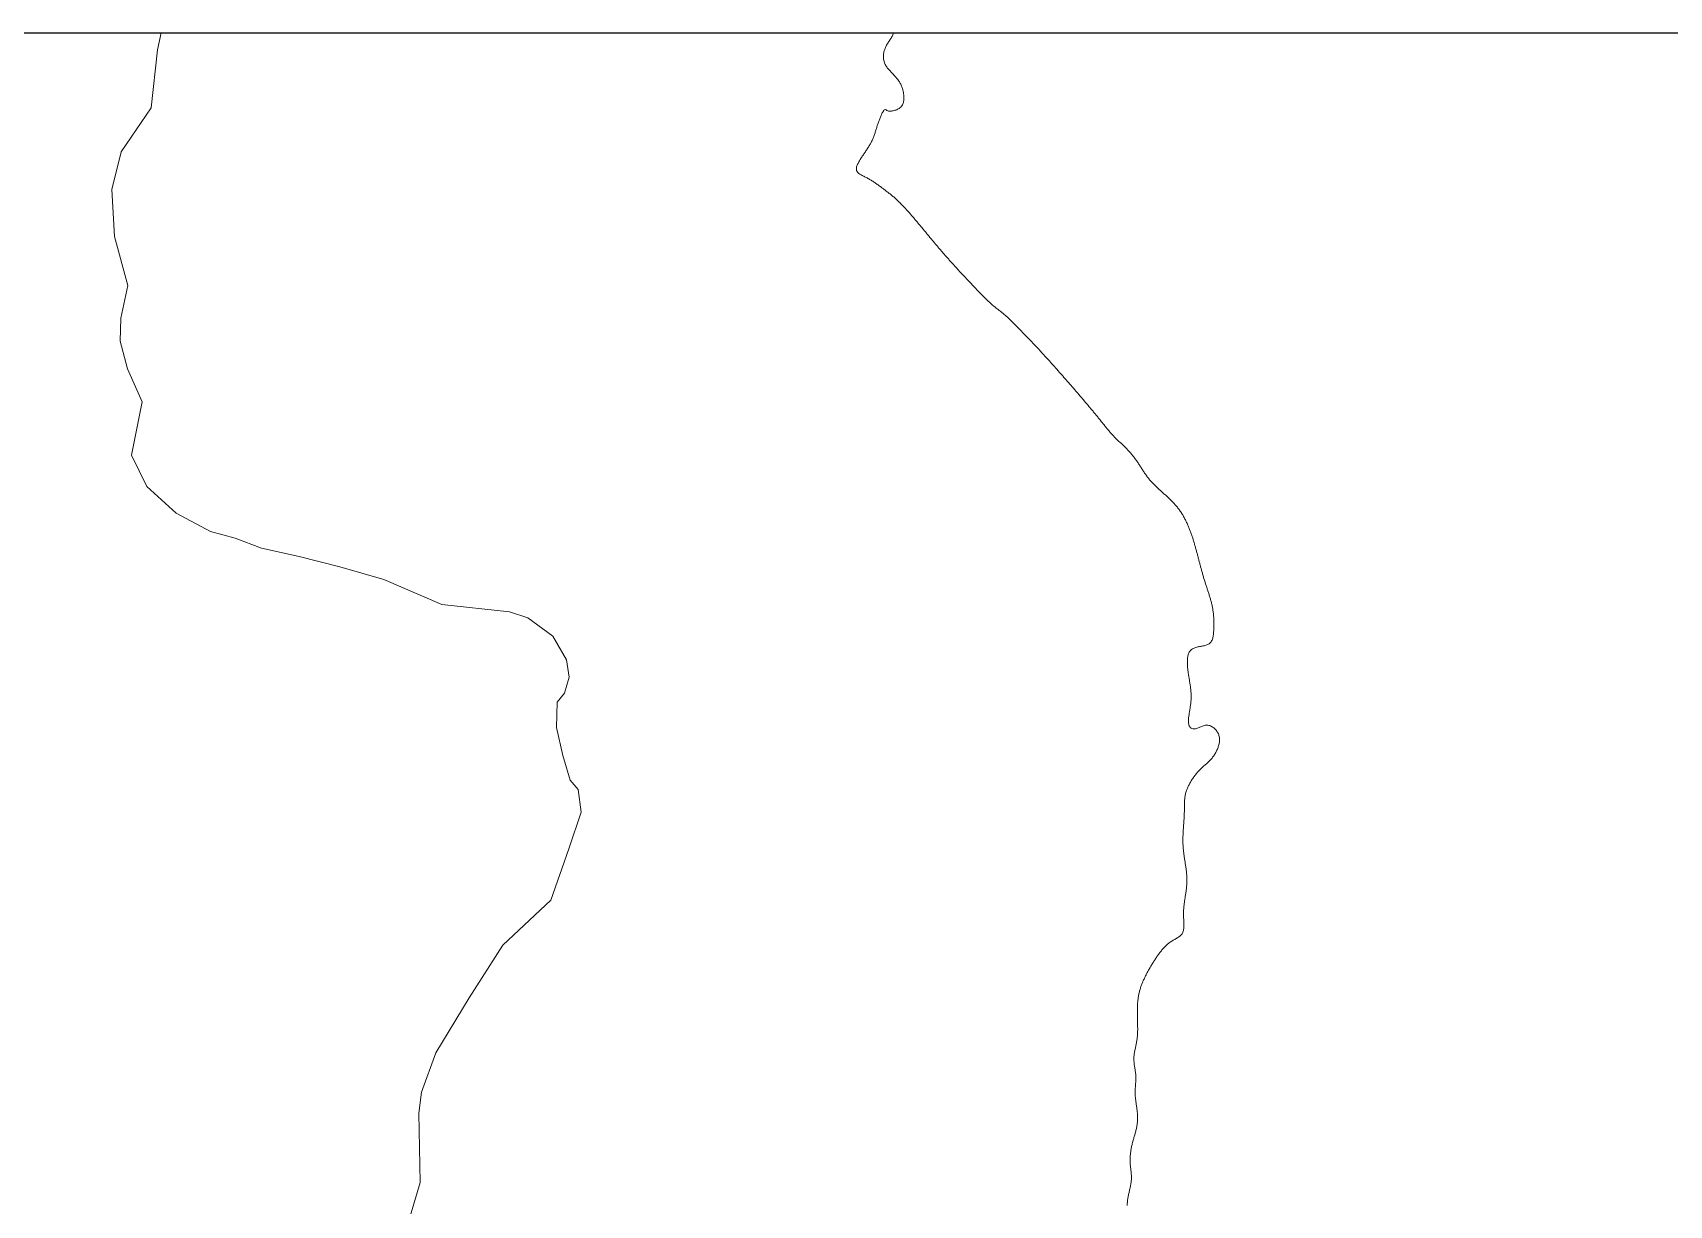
# Model space of a CAD drawing. Header units: kilometres. Extents: x 1172066 to 1174183, y 1051619 to 1053209.
# Drawn here: x 1172672.1 to 1172847.1, y 1053083.7 to 1053209 of the extents above; entities that cross this region are included whole.
import ezdxf

# ---------------------------------------------------------------- set-up
doc = ezdxf.new("R2010")
doc.units = ezdxf.units.KM
doc.header["$MEASUREMENT"] = 0
doc.layers.add('borde', color=1, linetype='Continuous')
doc.layers.add('terreno', color=7, linetype='Continuous')

msp = doc.modelspace()

# ---------------------------------------------------------------- linework, layer by layer
at = {"layer": 'borde', "elevation": -10}
msp.add_lwpolyline([(1172065.59276, 1053209.01436), (1174180.61696, 1053209.01436), (1174180.61696, 1051620.96949), (1172065.59276, 1051620.96949)], close=True, dxfattribs=at)
at = {"layer": 'terreno', "lineweight": 0, "ltscale": 2090}
for points, elevation in [([(1172711.35072, 1053078.64765), (1172713.55273, 1053086.08416), (1172713.39673, 1053093.49191), (1172713.67895, 1053095.75427), (1172715.23155, 1053099.95481), (1172718.779, 1053105.83862), (1172722.40827, 1053111.47697), (1172727.53978, 1053116.29421), (1172729.45514, 1053121.77911), (1172730.76453, 1053125.70209), (1172730.4505, 1053128.11362), (1172729.60484, 1053129.11026), (1172728.8087, 1053131.75441), (1172728.12048, 1053134.74075), (1172728.20859, 1053137.44916), (1172729.00322, 1053138.4029), (1172729.47336, 1053140.10536), (1172729.18709, 1053141.95698), (1172727.75442, 1053144.49367), (1172725.0587, 1053146.45472), (1172723.1088, 1053147.11647), (1172715.86926, 1053147.88863), (1172709.68274, 1053150.57646), (1172704.94749, 1053151.93308), (1172700.61372, 1053153.01256), (1172696.57881, 1053153.90793), (1172693.78005, 1053154.96818), (1172691.14842, 1053155.67836), (1172687.47418, 1053157.65846), (1172684.32674, 1053160.51521), (1172682.69447, 1053163.86019), (1172683.17381, 1053166.34807), (1172683.82519, 1053169.54646), (1172682.26378, 1053173.10195), (1172681.48632, 1053176.02903), (1172681.53497, 1053178.51373), (1172682.31058, 1053181.99155), (1172680.86152, 1053187.23216), (1172680.59812, 1053192.27676), (1172681.58028, 1053196.28289), (1172684.80326, 1053201.00647), (1172685.47008, 1053207.20162), (1172685.85551, 1053209.01647)], 20), ([(1172789.14977, 1053083.63856), (1172789.1517, 1053083.73926), (1172789.15613, 1053083.83721), (1172789.163, 1053083.93687), (1172789.17203, 1053084.03625), (1172789.18322, 1053084.13685), (1172789.19585, 1053084.23454), (1172789.21061, 1053084.33553), (1172789.2267, 1053084.43528), (1172789.24346, 1053084.53133), (1172789.26153, 1053084.6285), (1172789.2806, 1053084.72557), (1172789.30013, 1053084.82095), (1172789.32029, 1053084.91605), (1172789.34132, 1053085.01272), (1172789.3629, 1053085.10998), (1172789.38434, 1053085.20551), (1172789.40588, 1053085.30106), (1172789.4279, 1053085.39912), (1172789.44946, 1053085.49623), (1172789.4704, 1053085.59263), (1172789.4908, 1053085.68948), (1172789.5107, 1053085.78838), (1172789.52911, 1053085.88574), (1172789.54625, 1053085.98419), (1172789.56167, 1053086.08356), (1172789.5749, 1053086.18384), (1172789.58533, 1053086.28181), (1172789.5934, 1053086.38202), (1172789.59884, 1053086.48287), (1172789.60169, 1053086.58424), (1172789.60196, 1053086.68492), (1172789.59974, 1053086.78676), (1172789.59527, 1053086.88693), (1172789.58878, 1053086.9864), (1172789.58047, 1053087.08618), (1172789.57056, 1053087.18646), (1172789.55969, 1053087.28444), (1172789.54778, 1053087.38421), (1172789.53519, 1053087.48545), (1172789.52268, 1053087.58537), (1172789.51048, 1053087.68529), (1172789.4989, 1053087.78571), (1172789.48856, 1053087.88426), (1172789.47949, 1053087.98358), (1172789.47194, 1053088.08414), (1172789.46639, 1053088.18205), (1172789.46259, 1053088.27886), (1172789.46036, 1053088.37929), (1172789.45984, 1053088.48023), (1172789.46089, 1053088.57838), (1172789.46347, 1053088.67689), (1172789.46751, 1053088.77495), (1172789.47307, 1053088.87487), (1172789.48009, 1053088.97465), (1172789.48836, 1053089.0725), (1172789.49779, 1053089.16858), (1172789.50863, 1053089.26586), (1172789.52128, 1053089.36703), (1172789.53488, 1053089.46524), (1172789.54999, 1053089.56483), (1172789.56582, 1053089.66084), (1172789.58349, 1053089.76019), (1172789.60212, 1053089.85781), (1172789.62169, 1053089.95391), (1172789.64275, 1053090.0512), (1172789.66461, 1053090.14657), (1172789.68803, 1053090.2433), (1172789.71216, 1053090.33809), (1172789.73717, 1053090.43208), (1172789.76347, 1053090.52754), (1172789.79051, 1053090.62304), (1172789.81781, 1053090.71757), (1172789.84555, 1053090.81231), (1172789.87299, 1053090.90535), (1172789.90064, 1053090.99897), (1172789.92873, 1053091.09448), (1172789.95635, 1053091.18931), (1172789.98392, 1053091.2855), (1172790.00975, 1053091.37754), (1172790.03611, 1053091.47406), (1172790.06071, 1053091.56722), (1172790.0849, 1053091.66251), (1172790.10726, 1053091.75485), (1172790.13002, 1053091.85416), (1172790.15114, 1053091.95268), (1172790.17028, 1053092.0491), (1172790.18761, 1053092.14428), (1172790.20392, 1053092.24377), (1172790.21774, 1053092.33916), (1172790.23022, 1053092.43898), (1172790.24041, 1053092.53692), (1172790.24845, 1053092.63496), (1172790.2542, 1053092.73107), (1172790.25783, 1053092.82996), (1172790.2593, 1053092.92978), (1172790.25876, 1053093.02892), (1172790.2564, 1053093.12696), (1172790.25239, 1053093.22498), (1172790.2467, 1053093.32605), (1172790.23984, 1053093.42347), (1172790.23149, 1053093.52409), (1172790.22209, 1053093.62356), (1172790.21207, 1053093.71951), (1172790.20078, 1053093.81916), (1172790.18855, 1053093.92033), (1172790.17591, 1053094.01941), (1172790.16284, 1053094.11769), (1172790.14922, 1053094.21709), (1172790.13565, 1053094.31412), (1172790.12138, 1053094.41475), (1172790.10738, 1053094.51323), (1172790.09373, 1053094.60986), (1172790.08018, 1053094.7072), (1172790.06657, 1053094.8077), (1172790.05376, 1053094.90593), (1172790.04149, 1053095.00549), (1172790.03, 1053095.10604), (1172790.01973, 1053095.20533), (1172790.01095, 1053095.30267), (1172790.00348, 1053095.40315), (1172789.99793, 1053095.5034), (1172789.99442, 1053095.6029), (1172789.99282, 1053095.70267), (1172789.9931, 1053095.80337), (1172789.9952, 1053095.90508), (1172789.99892, 1053096.00519), (1172790.00403, 1053096.10394), (1172790.0104, 1053096.2029), (1172790.01762, 1053096.29951), (1172790.02582, 1053096.39867), (1172790.03454, 1053096.49804), (1172790.04354, 1053096.59813), (1172790.05206, 1053096.6946), (1172790.06058, 1053096.79665), (1172790.06799, 1053096.89616), (1172790.07414, 1053096.99546), (1172790.07876, 1053097.09658), (1172790.0813, 1053097.19403), (1172790.08159, 1053097.2942), (1172790.07933, 1053097.39255), (1172790.07435, 1053097.49043), (1172790.06668, 1053097.58863), (1172790.05651, 1053097.68908), (1172790.04457, 1053097.78818), (1172790.03108, 1053097.88748), (1172790.01658, 1053097.98587), (1172790.0009, 1053098.08641), (1172789.98492, 1053098.18568), (1172789.9691, 1053098.28273), (1172789.95297, 1053098.38239), (1172789.93769, 1053098.47911), (1172789.92264, 1053098.57867), (1172789.90845, 1053098.67893), (1172789.89562, 1053098.77815), (1172789.88452, 1053098.87528), (1172789.87474, 1053098.97631), (1172789.86721, 1053099.07502), (1172789.86194, 1053099.17341), (1172789.85914, 1053099.27299), (1172789.85917, 1053099.37315), (1172789.86223, 1053099.4716), (1172789.86857, 1053099.57079), (1172789.87785, 1053099.66875), (1172789.89013, 1053099.76918), (1172789.90418, 1053099.8655), (1172789.92041, 1053099.96345), (1172789.93825, 1053100.0614), (1172789.95698, 1053100.15761), (1172789.97673, 1053100.25433), (1172789.9971, 1053100.35114), (1172790.01775, 1053100.44767), (1172790.03885, 1053100.54602), (1172790.05902, 1053100.6407), (1172790.07954, 1053100.73886), (1172790.09932, 1053100.83602), (1172790.11862, 1053100.93444), (1172790.13684, 1053101.0317), (1172790.15395, 1053101.12819), (1172790.17002, 1053101.22469), (1172790.18497, 1053101.32124), (1172790.19909, 1053101.42047), (1172790.212, 1053101.52061), (1172790.22342, 1053101.61961), (1172790.23357, 1053101.71997), (1172790.24219, 1053101.81916), (1172790.24935, 1053101.91754), (1172790.2551, 1053102.01589), (1172790.25958, 1053102.11589), (1172790.26282, 1053102.21499), (1172790.26501, 1053102.3129), (1172790.26633, 1053102.41109), (1172790.26688, 1053102.5113), (1172790.26675, 1053102.60924), (1172790.26606, 1053102.70707), (1172790.26487, 1053102.80651), (1172790.26329, 1053102.9046), (1172790.26136, 1053103.00413), (1172790.25918, 1053103.10323), (1172790.25677, 1053103.20419), (1172790.25429, 1053103.30307), (1172790.25174, 1053103.40193), (1172790.24919, 1053103.50091), (1172790.2467, 1053103.59918), (1172790.24427, 1053103.69957), (1172790.24201, 1053103.79981), (1172790.23995, 1053103.90085), (1172790.2382, 1053104.00075), (1172790.23678, 1053104.10036), (1172790.23573, 1053104.20001), (1172790.23512, 1053104.2989), (1172790.23499, 1053104.39832), (1172790.23539, 1053104.49707), (1172790.23639, 1053104.59677), (1172790.23803, 1053104.69596), (1172790.24044, 1053104.79705), (1172790.24351, 1053104.89449), (1172790.24756, 1053104.99601), (1172790.25237, 1053105.09403), (1172790.25809, 1053105.19164), (1172790.26479, 1053105.28863), (1172790.27271, 1053105.38771), (1172790.28208, 1053105.48913), (1172790.29231, 1053105.58634), (1172790.30434, 1053105.68712), (1172790.3175, 1053105.78513), (1172790.33232, 1053105.88409), (1172790.34836, 1053105.98115), (1172790.36607, 1053106.07892), (1172790.38526, 1053106.17656), (1172790.40536, 1053106.27133), (1172790.42753, 1053106.36877), (1172790.45102, 1053106.4655), (1172790.47556, 1053106.56045), (1172790.50161, 1053106.65569), (1172790.52893, 1053106.75036), (1172790.55734, 1053106.84395), (1172790.58694, 1053106.93694), (1172790.6184, 1053107.03146), (1172790.65076, 1053107.12461), (1172790.68437, 1053107.21757), (1172790.7181, 1053107.30745), (1172790.75348, 1053107.39841), (1172790.78954, 1053107.48806), (1172790.82729, 1053107.57897), (1172790.86548, 1053107.66822), (1172790.90446, 1053107.75675), (1172790.94541, 1053107.84724), (1172790.98704, 1053107.93691), (1172791.02906, 1053108.02521), (1172791.07252, 1053108.11451), (1172791.11601, 1053108.20193), (1172791.16034, 1053108.28927), (1172791.2044, 1053108.37441), (1172791.251, 1053108.46297), (1172791.29718, 1053108.54921), (1172791.34448, 1053108.6362), (1172791.39216, 1053108.72264), (1172791.44022, 1053108.8086), (1172791.48893, 1053108.89467), (1172791.5377, 1053108.97992), (1172791.58636, 1053109.06413), (1172791.63637, 1053109.14984), (1172791.68733, 1053109.23636), (1172791.73796, 1053109.32147), (1172791.78955, 1053109.40728), (1172791.8414, 1053109.49258), (1172791.89296, 1053109.57645), (1172791.94348, 1053109.65769), (1172791.99587, 1053109.74091), (1172792.04912, 1053109.82444), (1172792.10398, 1053109.90936), (1172792.15845, 1053109.99249), (1172792.21419, 1053110.07629), (1172792.26898, 1053110.15746), (1172792.32502, 1053110.23914), (1172792.38145, 1053110.32006), (1172792.43938, 1053110.40165), (1172792.49715, 1053110.48154), (1172792.55656, 1053110.56212), (1172792.61642, 1053110.64164), (1172792.67651, 1053110.71978), (1172792.73792, 1053110.79783), (1172792.80044, 1053110.87539), (1172792.86253, 1053110.95044), (1172792.92692, 1053111.02621), (1172792.9941, 1053111.10295), (1172793.06131, 1053111.1773), (1172793.12945, 1053111.25015), (1172793.19894, 1053111.32174), (1172793.2692, 1053111.39132), (1172793.34195, 1053111.4603), (1172793.41557, 1053111.52687), (1172793.49113, 1053111.59168), (1172793.56842, 1053111.65429), (1172793.64749, 1053111.71475), (1172793.72748, 1053111.77261), (1172793.80771, 1053111.82773), (1172793.89052, 1053111.88196), (1172793.97549, 1053111.93524), (1172794.06103, 1053111.98691), (1172794.14651, 1053112.03709), (1172794.23251, 1053112.0866), (1172794.32005, 1053112.13661), (1172794.40487, 1053112.18538), (1172794.49155, 1053112.23638), (1172794.57575, 1053112.28801), (1172794.66008, 1053112.34305), (1172794.74075, 1053112.40047), (1172794.81923, 1053112.46293), (1172794.89235, 1053112.52987), (1172794.95985, 1053112.60311), (1172795.01949, 1053112.68228), (1172795.06956, 1053112.76635), (1172795.11006, 1053112.85556), (1172795.14184, 1053112.94999), (1172795.16605, 1053113.04866), (1172795.18335, 1053113.14752), (1172795.19516, 1053113.24475), (1172795.20296, 1053113.34276), (1172795.20756, 1053113.44106), (1172795.2096, 1053113.53961), (1172795.20961, 1053113.64053), (1172795.20803, 1053113.74127), (1172795.20525, 1053113.84267), (1172795.20168, 1053113.94236), (1172795.19758, 1053114.04169), (1172795.19309, 1053114.14397), (1172795.18874, 1053114.24215), (1172795.1844, 1053114.34357), (1172795.1805, 1053114.44308), (1172795.17708, 1053114.54294), (1172795.17446, 1053114.63917), (1172795.17255, 1053114.73773), (1172795.17159, 1053114.83821), (1172795.17173, 1053114.93728), (1172795.17312, 1053115.03819), (1172795.1758, 1053115.13562), (1172795.17999, 1053115.23513), (1172795.18578, 1053115.33459), (1172795.19291, 1053115.43228), (1172795.20195, 1053115.53614), (1172795.21185, 1053115.63561), (1172795.22239, 1053115.73119), (1172795.23393, 1053115.82768), (1172795.24657, 1053115.92659), (1172795.2595, 1053116.02227), (1172795.27376, 1053116.12338), (1172795.28822, 1053116.22235), (1172795.30237, 1053116.31681), (1172795.31662, 1053116.41017), (1172795.33179, 1053116.50859), (1172795.34679, 1053116.60525), (1172795.36172, 1053116.70164), (1172795.37702, 1053116.80115), (1172795.39167, 1053116.89764), (1172795.40639, 1053116.99661), (1172795.42043, 1053117.09351), (1172795.43447, 1053117.1936), (1172795.44782, 1053117.29296), (1172795.46032, 1053117.39061), (1172795.47217, 1053117.48885), (1172795.48304, 1053117.58542), (1172795.49329, 1053117.68436), (1172795.50254, 1053117.78293), (1172795.51085, 1053117.8829), (1172795.51801, 1053117.98309), (1172795.52393, 1053118.08312), (1172795.52847, 1053118.18184), (1172795.53163, 1053118.27952), (1172795.53341, 1053118.37916), (1172795.53363, 1053118.47994), (1172795.53225, 1053118.5802), (1172795.52933, 1053118.67942), (1172795.52497, 1053118.77916), (1172795.5193, 1053118.87827), (1172795.51239, 1053118.97722), (1172795.5043, 1053119.07634), (1172795.4952, 1053119.17503), (1172795.4849, 1053119.27561), (1172795.47378, 1053119.37525), (1172795.46175, 1053119.47565), (1172795.44913, 1053119.57468), (1172795.43586, 1053119.67376), (1172795.42208, 1053119.77248), (1172795.40776, 1053119.87142), (1172795.39273, 1053119.9723), (1172795.37742, 1053120.07287), (1172795.36196, 1053120.17262), (1172795.34637, 1053120.27206), (1172795.33081, 1053120.37072), (1172795.31545, 1053120.46789), (1172795.29961, 1053120.56838), (1172795.28443, 1053120.66542), (1172795.26955, 1053120.76177), (1172795.25451, 1053120.86084), (1172795.23948, 1053120.96201), (1172795.22556, 1053121.05838), (1172795.21159, 1053121.15857), (1172795.19831, 1053121.2576), (1172795.18575, 1053121.35591), (1172795.17395, 1053121.45358), (1172795.1627, 1053121.55279), (1172795.15238, 1053121.65105), (1172795.14264, 1053121.75255), (1172795.13416, 1053121.85098), (1172795.12653, 1053121.95162), (1172795.12019, 1053122.04955), (1172795.11485, 1053122.14906), (1172795.11059, 1053122.24738), (1172795.1073, 1053122.34596), (1172795.1049, 1053122.44648), (1172795.10346, 1053122.54369), (1172795.10283, 1053122.6423), (1172795.10299, 1053122.73948), (1172795.10392, 1053122.83869), (1172795.1056, 1053122.93947), (1172795.1079, 1053123.03721), (1172795.11078, 1053123.13363), (1172795.11441, 1053123.23478), (1172795.11863, 1053123.33645), (1172795.12315, 1053123.43295), (1172795.12838, 1053123.53443), (1172795.13392, 1053123.63349), (1172795.13967, 1053123.73004), (1172795.14591, 1053123.82868), (1172795.15247, 1053123.92779), (1172795.15936, 1053124.02812), (1172795.16638, 1053124.12724), (1172795.17353, 1053124.22583), (1172795.18084, 1053124.32527), (1172795.18819, 1053124.42456), (1172795.19555, 1053124.52398), (1172795.20278, 1053124.62264), (1172795.21, 1053124.72281), (1172795.21692, 1053124.82151), (1172795.22361, 1053124.92072), (1172795.23009, 1053125.02228), (1172795.23602, 1053125.12232), (1172795.24122, 1053125.21864), (1172795.24601, 1053125.31947), (1172795.25001, 1053125.41999), (1172795.25315, 1053125.51897), (1172795.25561, 1053125.61952), (1172795.25742, 1053125.72061), (1172795.25865, 1053125.82112), (1172795.25944, 1053125.92165), (1172795.2599, 1053126.01913), (1172795.26017, 1053126.11721), (1172795.26043, 1053126.21566), (1172795.26081, 1053126.31513), (1172795.26151, 1053126.41443), (1172795.26274, 1053126.51375), (1172795.26469, 1053126.61385), (1172795.26757, 1053126.71342), (1172795.2717, 1053126.81493), (1172795.27698, 1053126.91114), (1172795.28411, 1053127.01145), (1172795.29312, 1053127.11168), (1172795.30407, 1053127.21034), (1172795.31702, 1053127.3072), (1172795.33262, 1053127.40563), (1172795.35106, 1053127.50517), (1172795.37159, 1053127.60135), (1172795.39516, 1053127.69853), (1172795.42202, 1053127.79681), (1172795.45116, 1053127.89257), (1172795.4823, 1053127.98597), (1172795.51516, 1053128.07711), (1172795.55126, 1053128.17038), (1172795.58903, 1053128.262), (1172795.6285, 1053128.35237), (1172795.66913, 1053128.44077), (1172795.71294, 1053128.53153), (1172795.75671, 1053128.61822), (1172795.80212, 1053128.70453), (1172795.8488, 1053128.78985), (1172795.89885, 1053128.87792), (1172795.95059, 1053128.9657), (1172796.00245, 1053129.05062), (1172796.05618, 1053129.13572), (1172796.11006, 1053129.21834), (1172796.16478, 1053129.29967), (1172796.22017, 1053129.37956), (1172796.2775, 1053129.45977), (1172796.33472, 1053129.53754), (1172796.39298, 1053129.61442), (1172796.45306, 1053129.69143), (1172796.51595, 1053129.76969), (1172796.57877, 1053129.84549), (1172796.64339, 1053129.92112), (1172796.71069, 1053129.9974), (1172796.77817, 1053130.0714), (1172796.84779, 1053130.14527), (1172796.91902, 1053130.21854), (1172796.99041, 1053130.28992), (1172797.06321, 1053130.36087), (1172797.13488, 1053130.42918), (1172797.20793, 1053130.49748), (1172797.28206, 1053130.56578), (1172797.3578, 1053130.63473), (1172797.43188, 1053130.70166), (1172797.50805, 1053130.7703), (1172797.58081, 1053130.83599), (1172797.65566, 1053130.90402), (1172797.72888, 1053130.97134), (1172797.80175, 1053131.0395), (1172797.87527, 1053131.10977), (1172797.94764, 1053131.18094), (1172798.01907, 1053131.25351), (1172798.08691, 1053131.32514), (1172798.15366, 1053131.39868), (1172798.21986, 1053131.47518), (1172798.28306, 1053131.5522), (1172798.34432, 1053131.63125), (1172798.40276, 1053131.71143), (1172798.45996, 1053131.79496), (1172798.51272, 1053131.87697), (1172798.5645, 1053131.96254), (1172798.61448, 1053132.05054), (1172798.66111, 1053132.13813), (1172798.70594, 1053132.22811), (1172798.74749, 1053132.31749), (1172798.78733, 1053132.40979), (1172798.82377, 1053132.50107), (1172798.85788, 1053132.59406), (1172798.88972, 1053132.68955), (1172798.91812, 1053132.78433), (1172798.94424, 1053132.883), (1172798.96658, 1053132.98095), (1172798.98538, 1053133.07981), (1172799.0002, 1053133.17865), (1172799.01093, 1053133.27866), (1172799.01703, 1053133.37903), (1172799.01811, 1053133.47729), (1172799.01373, 1053133.57687), (1172799.00311, 1053133.6769), (1172798.98583, 1053133.77549), (1172798.96147, 1053133.87353), (1172798.93081, 1053133.96827), (1172798.89343, 1053134.06145), (1172798.85005, 1053134.15151), (1172798.80135, 1053134.23772), (1172798.74699, 1053134.32118), (1172798.68582, 1053134.40346), (1172798.62092, 1053134.48056), (1172798.552, 1053134.55344), (1172798.47843, 1053134.62291), (1172798.40115, 1053134.68814), (1172798.32166, 1053134.74807), (1172798.23676, 1053134.80486), (1172798.15067, 1053134.85536), (1172798.06277, 1053134.89969), (1172797.97306, 1053134.93701), (1172797.87907, 1053134.96675), (1172797.7824, 1053134.98673), (1172797.68518, 1053134.99565), (1172797.58578, 1053134.99329), (1172797.48727, 1053134.98022), (1172797.39036, 1053134.95816), (1172797.29676, 1053134.92972), (1172797.20087, 1053134.895), (1172797.10498, 1053134.85635), (1172797.01364, 1053134.81749), (1172796.92262, 1053134.77814), (1172796.83017, 1053134.73876), (1172796.73817, 1053134.70131), (1172796.64663, 1053134.66691), (1172796.54923, 1053134.63485), (1172796.45183, 1053134.60913), (1172796.35421, 1053134.59184), (1172796.25513, 1053134.58587), (1172796.15595, 1053134.59571), (1172796.05893, 1053134.62617), (1172795.97039, 1053134.67802), (1172795.89588, 1053134.74714), (1172795.83588, 1053134.82888), (1172795.78993, 1053134.91746), (1172795.75448, 1053135.01349), (1172795.7293, 1053135.11113), (1172795.71221, 1053135.21006), (1172795.70195, 1053135.30768), (1172795.69703, 1053135.4084), (1172795.69697, 1053135.50882), (1172795.70088, 1053135.60548), (1172795.70834, 1053135.70656), (1172795.718, 1053135.80367), (1172795.72953, 1053135.90065), (1172795.74269, 1053135.9988), (1172795.75672, 1053136.09533), (1172795.7718, 1053136.19343), (1172795.78709, 1053136.28938), (1172795.80343, 1053136.38964), (1172795.81958, 1053136.48769), (1172795.83588, 1053136.58671), (1172795.8516, 1053136.68317), (1172795.86688, 1053136.77872), (1172795.88213, 1053136.8768), (1172795.89709, 1053136.97669), (1172795.91117, 1053137.07535), (1172795.92428, 1053137.17269), (1172795.93655, 1053137.27046), (1172795.94795, 1053137.36937), (1172795.95827, 1053137.46892), (1172795.96709, 1053137.56585), (1172795.9747, 1053137.66426), (1172795.98089, 1053137.76369), (1172795.98546, 1053137.86319), (1172795.98823, 1053137.96072), (1172795.98922, 1053138.06322), (1172795.98833, 1053138.1614), (1172795.98574, 1053138.25986), (1172795.98149, 1053138.35951), (1172795.97568, 1053138.45929), (1172795.96844, 1053138.5588), (1172795.96004, 1053138.65634), (1172795.95019, 1053138.75646), (1172795.93939, 1053138.8548), (1172795.92762, 1053138.95274), (1172795.91528, 1053139.04823), (1172795.90164, 1053139.14736), (1172795.88747, 1053139.24528), (1172795.87271, 1053139.34296), (1172795.85748, 1053139.44031), (1172795.84141, 1053139.54035), (1172795.82541, 1053139.63782), (1172795.80921, 1053139.73524), (1172795.79289, 1053139.83263), (1172795.77604, 1053139.93291), (1172795.75947, 1053140.03198), (1172795.74296, 1053140.13162), (1172795.72713, 1053140.22877), (1172795.71137, 1053140.32749), (1172795.69593, 1053140.42715), (1172795.68135, 1053140.52456), (1172795.66722, 1053140.62326), (1172795.65412, 1053140.71972), (1172795.64153, 1053140.81808), (1172795.63003, 1053140.91478), (1172795.61916, 1053141.01417), (1172795.6095, 1053141.11221), (1172795.60093, 1053141.21052), (1172795.59348, 1053141.31071), (1172795.58739, 1053141.41162), (1172795.58293, 1053141.51113), (1172795.58016, 1053141.61003), (1172795.57921, 1053141.71034), (1172795.58035, 1053141.81144), (1172795.5838, 1053141.91132), (1172795.58966, 1053142.00934), (1172795.59854, 1053142.10931), (1172795.61075, 1053142.20943), (1172795.62667, 1053142.30898), (1172795.64679, 1053142.40761), (1172795.67178, 1053142.50536), (1172795.70166, 1053142.5998), (1172795.73723, 1053142.69133), (1172795.77887, 1053142.77889), (1172795.82895, 1053142.86458), (1172795.88758, 1053142.94548), (1172795.95361, 1053143.0183), (1172796.02935, 1053143.0845), (1172796.11289, 1053143.14282), (1172796.20123, 1053143.19277), (1172796.29314, 1053143.23545), (1172796.38628, 1053143.27149), (1172796.48084, 1053143.30241), (1172796.57884, 1053143.32983), (1172796.67822, 1053143.35398), (1172796.77567, 1053143.37498), (1172796.87228, 1053143.39393), (1172796.96959, 1053143.41183), (1172797.06754, 1053143.42927), (1172797.1656, 1053143.4468), (1172797.26451, 1053143.46525), (1172797.36242, 1053143.48508), (1172797.45851, 1053143.50696), (1172797.55499, 1053143.53247), (1172797.65026, 1053143.56273), (1172797.74248, 1053143.59893), (1172797.83042, 1053143.64282), (1172797.91492, 1053143.69687), (1172797.99261, 1053143.76027), (1172798.06235, 1053143.83243), (1172798.12291, 1053143.9113), (1172798.17528, 1053143.99673), (1172798.21982, 1053144.08737), (1172798.25627, 1053144.17934), (1172798.28635, 1053144.27292), (1172798.31127, 1053144.36811), (1172798.33212, 1053144.46585), (1172798.34912, 1053144.5637), (1172798.36305, 1053144.66185), (1172798.37438, 1053144.75924), (1172798.38386, 1053144.85865), (1172798.39166, 1053144.95818), (1172798.39808, 1053145.05681), (1172798.4035, 1053145.15584), (1172798.40816, 1053145.2564), (1172798.41203, 1053145.35714), (1172798.41506, 1053145.45738), (1172798.41726, 1053145.5567), (1172798.41864, 1053145.65522), (1172798.4192, 1053145.75292), (1172798.41896, 1053145.8497), (1172798.41788, 1053145.94784), (1172798.41597, 1053146.04548), (1172798.41317, 1053146.14408), (1172798.40949, 1053146.24292), (1172798.40483, 1053146.3433), (1172798.39908, 1053146.44616), (1172798.3925, 1053146.54602), (1172798.38496, 1053146.64583), (1172798.37657, 1053146.74394), (1172798.3671, 1053146.84313), (1172798.35665, 1053146.94177), (1172798.34524, 1053147.03981), (1172798.33298, 1053147.13625), (1172798.31948, 1053147.23412), (1172798.30505, 1053147.33082), (1172798.28931, 1053147.42882), (1172798.2726, 1053147.5257), (1172798.25493, 1053147.62157), (1172798.23581, 1053147.71879), (1172798.21548, 1053147.81575), (1172798.19373, 1053147.91359), (1172798.17086, 1053148.01098), (1172798.14741, 1053148.10626), (1172798.12228, 1053148.2041), (1172798.09644, 1053148.30088), (1172798.0698, 1053148.39736), (1172798.04208, 1053148.49479), (1172798.01422, 1053148.59009), (1172797.98576, 1053148.6852), (1172797.9572, 1053148.77881), (1172797.92732, 1053148.87503), (1172797.89731, 1053148.97026), (1172797.86704, 1053149.0651), (1172797.83691, 1053149.15853), (1172797.80619, 1053149.25302), (1172797.77561, 1053149.34652), (1172797.74489, 1053149.43999), (1172797.71376, 1053149.53447), (1172797.68222, 1053149.6301), (1172797.6512, 1053149.72419), (1172797.62015, 1053149.81854), (1172797.58871, 1053149.91434), (1172797.55772, 1053150.00927), (1172797.52712, 1053150.10352), (1172797.49676, 1053150.19762), (1172797.46567, 1053150.29485), (1172797.43556, 1053150.38987), (1172797.40664, 1053150.48204), (1172797.37718, 1053150.57691), (1172797.34789, 1053150.67245), (1172797.31889, 1053150.76826), (1172797.29016, 1053150.86447), (1172797.26246, 1053150.95861), (1172797.23453, 1053151.05499), (1172797.20706, 1053151.15107), (1172797.18035, 1053151.24568), (1172797.15295, 1053151.34385), (1172797.12621, 1053151.44075), (1172797.10019, 1053151.53587), (1172797.07428, 1053151.63147), (1172797.04876, 1053151.72636), (1172797.02404, 1053151.81885), (1172796.99865, 1053151.91443), (1172796.97296, 1053152.01163), (1172796.94779, 1053152.10733), (1172796.92193, 1053152.20589), (1172796.89685, 1053152.30187), (1172796.87192, 1053152.39739), (1172796.84657, 1053152.49465), (1172796.82195, 1053152.58915), (1172796.79679, 1053152.68572), (1172796.77178, 1053152.78161), (1172796.74648, 1053152.87842), (1172796.72138, 1053152.97433), (1172796.69576, 1053153.07185), (1172796.6709, 1053153.16616), (1172796.64589, 1053153.26065), (1172796.62073, 1053153.35524), (1172796.59532, 1053153.45026), (1172796.56991, 1053153.54467), (1172796.54471, 1053153.6377), (1172796.51856, 1053153.73349), (1172796.49296, 1053153.82652), (1172796.46591, 1053153.92403), (1172796.43869, 1053154.02115), (1172796.41144, 1053154.11749), (1172796.38413, 1053154.21294), (1172796.35622, 1053154.3094), (1172796.32848, 1053154.40415), (1172796.30034, 1053154.49906), (1172796.27174, 1053154.59428), (1172796.24289, 1053154.68894), (1172796.21327, 1053154.78478), (1172796.18344, 1053154.87981), (1172796.15265, 1053154.97632), (1172796.12142, 1053155.0726), (1172796.08975, 1053155.1685), (1172796.05756, 1053155.26426), (1172796.02466, 1053155.36031), (1172795.99157, 1053155.45508), (1172795.958, 1053155.54938), (1172795.92382, 1053155.64351), (1172795.88905, 1053155.73732), (1172795.85316, 1053155.83215), (1172795.81754, 1053155.92428), (1172795.78003, 1053156.01917), (1172795.74252, 1053156.11198), (1172795.70445, 1053156.2041), (1172795.6657, 1053156.29573), (1172795.62644, 1053156.3864), (1172795.58575, 1053156.47822), (1172795.54397, 1053156.57018), (1172795.50122, 1053156.66199), (1172795.45769, 1053156.75316), (1172795.41542, 1053156.8395), (1172795.37116, 1053156.9277), (1172795.32479, 1053157.01775), (1172795.2775, 1053157.10714), (1172795.22975, 1053157.19505), (1172795.18066, 1053157.28303), (1172795.12984, 1053157.37166), (1172795.07865, 1053157.45848), (1172795.02684, 1053157.54398), (1172794.97378, 1053157.62913), (1172794.92035, 1053157.71253), (1172794.8658, 1053157.79532), (1172794.80897, 1053157.87916), (1172794.75197, 1053157.96088), (1172794.69316, 1053158.04285), (1172794.63325, 1053158.12392), (1172794.57209, 1053158.20432), (1172794.51134, 1053158.28192), (1172794.44903, 1053158.35923), (1172794.38595, 1053158.43528), (1172794.32093, 1053158.51145), (1172794.25543, 1053158.5861), (1172794.19012, 1053158.65866), (1172794.12247, 1053158.73206), (1172794.05381, 1053158.80487), (1172793.98507, 1053158.87622), (1172793.91475, 1053158.94782), (1172793.84253, 1053159.02), (1172793.77239, 1053159.08892), (1172793.70032, 1053159.15868), (1172793.62887, 1053159.22686), (1172793.55617, 1053159.29537), (1172793.48411, 1053159.36251), (1172793.41018, 1053159.43069), (1172793.33572, 1053159.49878), (1172793.26233, 1053159.56539), (1172793.18766, 1053159.63277), (1172793.11513, 1053159.6979), (1172793.04162, 1053159.76367), (1172792.96776, 1053159.82964), (1172792.89203, 1053159.89723), (1172792.81644, 1053159.96474), (1172792.74502, 1053160.02865), (1172792.67025, 1053160.09578), (1172792.59552, 1053160.16323), (1172792.5224, 1053160.22964), (1172792.44963, 1053160.29626), (1172792.37683, 1053160.36353), (1172792.3048, 1053160.43081), (1172792.23198, 1053160.49974), (1172792.15869, 1053160.57011), (1172792.08645, 1053160.64065), (1172792.01508, 1053160.71165), (1172791.94538, 1053160.78237), (1172791.87614, 1053160.85426), (1172791.80822, 1053160.9265), (1172791.74055, 1053161.00046), (1172791.67548, 1053161.07366), (1172791.61073, 1053161.14864), (1172791.54679, 1053161.22483), (1172791.48355, 1053161.30228), (1172791.42222, 1053161.37944), (1172791.36031, 1053161.45933), (1172791.29958, 1053161.53962), (1172791.24107, 1053161.6188), (1172791.18232, 1053161.70003), (1172791.12391, 1053161.78244), (1172791.06723, 1053161.86392), (1172791.01176, 1053161.945), (1172790.95618, 1053162.02748), (1172790.90113, 1053162.11026), (1172790.8462, 1053162.19379), (1172790.79143, 1053162.2779), (1172790.73684, 1053162.36235), (1172790.68258, 1053162.44675), (1172790.62863, 1053162.53093), (1172790.57563, 1053162.61368), (1172790.52333, 1053162.69527), (1172790.46965, 1053162.77872), (1172790.41604, 1053162.86157), (1172790.36311, 1053162.94275), (1172790.30923, 1053163.02458), (1172790.25432, 1053163.10694), (1172790.1989, 1053163.18889), (1172790.14237, 1053163.27112), (1172790.0844, 1053163.35383), (1172790.02668, 1053163.43451), (1172789.96853, 1053163.51395), (1172789.9091, 1053163.59318), (1172789.84892, 1053163.67132), (1172789.78689, 1053163.74966), (1172789.72398, 1053163.82709), (1172789.66082, 1053163.90292), (1172789.59653, 1053163.97838), (1172789.531, 1053164.05361), (1172789.46453, 1053164.12842), (1172789.39925, 1053164.20051), (1172789.33134, 1053164.2742), (1172789.26489, 1053164.34516), (1172789.19701, 1053164.41658), (1172789.12808, 1053164.48811), (1172789.0576, 1053164.56032), (1172788.98791, 1053164.6309), (1172788.91707, 1053164.70191), (1172788.84572, 1053164.77277), (1172788.77331, 1053164.84411), (1172788.70224, 1053164.91365), (1172788.62963, 1053164.98432), (1172788.55872, 1053165.05303), (1172788.48617, 1053165.12313), (1172788.4151, 1053165.19167), (1172788.34313, 1053165.26106), (1172788.26918, 1053165.33242), (1172788.19823, 1053165.40107), (1172788.12518, 1053165.47201), (1172788.05258, 1053165.5429), (1172787.98191, 1053165.61241), (1172787.91301, 1053165.68077), (1172787.84093, 1053165.75306), (1172787.77137, 1053165.82371), (1172787.7024, 1053165.89481), (1172787.63495, 1053165.96549), (1172787.56847, 1053166.03628), (1172787.50159, 1053166.10868), (1172787.43591, 1053166.18089), (1172787.37001, 1053166.25447), (1172787.30607, 1053166.32692), (1172787.2408, 1053166.40193), (1172787.17644, 1053166.47685), (1172787.11166, 1053166.55316), (1172787.05016, 1053166.62638), (1172786.98631, 1053166.70318), (1172786.92389, 1053166.77888), (1172786.86105, 1053166.85568), (1172786.79951, 1053166.93136), (1172786.73872, 1053167.00649), (1172786.67578, 1053167.0846), (1172786.61319, 1053167.16253), (1172786.55106, 1053167.24005), (1172786.48869, 1053167.31799), (1172786.42769, 1053167.39426), (1172786.36615, 1053167.47123), (1172786.30448, 1053167.54831), (1172786.24256, 1053167.62563), (1172786.17973, 1053167.70394), (1172786.1177, 1053167.78111), (1172786.05487, 1053167.85912), (1172785.99237, 1053167.93652), (1172785.92981, 1053168.01376), (1172785.86731, 1053168.09071), (1172785.8061, 1053168.16586), (1172785.74458, 1053168.24113), (1172785.68176, 1053168.31775), (1172785.6194, 1053168.39358), (1172785.55633, 1053168.47002), (1172785.492, 1053168.54777), (1172785.42892, 1053168.62383), (1172785.36632, 1053168.69912), (1172785.3034, 1053168.77462), (1172785.2397, 1053168.85091), (1172785.17727, 1053168.9255), (1172785.11368, 1053169.00133), (1172785.05153, 1053169.07535), (1172784.98687, 1053169.15218), (1172784.92235, 1053169.22875), (1172784.85899, 1053169.3038), (1172784.79421, 1053169.38044), (1172784.73058, 1053169.45558), (1172784.66654, 1053169.53113), (1172784.60364, 1053169.6052), (1172784.53986, 1053169.68022), (1172784.47586, 1053169.75544), (1172784.41099, 1053169.83155), (1172784.34606, 1053169.90767), (1172784.28105, 1053169.98376), (1172784.21624, 1053170.05956), (1172784.1505, 1053170.13634), (1172784.08453, 1053170.21334), (1172784.01983, 1053170.28875), (1172783.95506, 1053170.36418), (1172783.88957, 1053170.44037), (1172783.82528, 1053170.5151), (1172783.75858, 1053170.59256), (1172783.69516, 1053170.66613), (1172783.63035, 1053170.74125), (1172783.56772, 1053170.8138), (1172783.50242, 1053170.88936), (1172783.43621, 1053170.96593), (1172783.37272, 1053171.03924), (1172783.30756, 1053171.11448), (1172783.2409, 1053171.19135), (1172783.17531, 1053171.26693), (1172783.10921, 1053171.34305), (1172783.04352, 1053171.41863), (1172782.97709, 1053171.495), (1172782.91035, 1053171.57168), (1172782.8434, 1053171.64851), (1172782.7762, 1053171.7256), (1172782.71001, 1053171.80145), (1172782.64264, 1053171.8786), (1172782.57688, 1053171.95385), (1172782.51181, 1053172.02827), (1172782.44622, 1053172.10319), (1172782.38194, 1053172.17658), (1172782.31554, 1053172.25234), (1172782.24995, 1053172.32709), (1172782.18356, 1053172.40272), (1172782.11823, 1053172.47707), (1172782.05126, 1053172.55319), (1172781.98566, 1053172.6277), (1172781.92038, 1053172.70178), (1172781.8548, 1053172.77613), (1172781.78877, 1053172.85092), (1172781.72292, 1053172.92542), (1172781.65689, 1053173.00003), (1172781.59075, 1053173.07468), (1172781.52371, 1053173.15025), (1172781.45815, 1053173.22408), (1172781.39257, 1053173.29783), (1172781.32513, 1053173.37357), (1172781.25933, 1053173.44739), (1172781.192, 1053173.52281), (1172781.12516, 1053173.59757), (1172781.05969, 1053173.67069), (1172780.99204, 1053173.74615), (1172780.92539, 1053173.82037), (1172780.85902, 1053173.89418), (1172780.7911, 1053173.96961), (1172780.7246, 1053174.0433), (1172780.65936, 1053174.1155), (1172780.59223, 1053174.18968), (1172780.52459, 1053174.2643), (1172780.4568, 1053174.33893), (1172780.38977, 1053174.41261), (1172780.32192, 1053174.48708), (1172780.25683, 1053174.55838), (1172780.19055, 1053174.63087), (1172780.12344, 1053174.70411), (1172780.0572, 1053174.77629), (1172779.99077, 1053174.84854), (1172779.92291, 1053174.92222), (1172779.85431, 1053174.99656), (1172779.78662, 1053175.06978), (1172779.71974, 1053175.14199), (1172779.65177, 1053175.21523), (1172779.58337, 1053175.2888), (1172779.5153, 1053175.36187), (1172779.44766, 1053175.43435), (1172779.37897, 1053175.50782), (1172779.31088, 1053175.58051), (1172779.24331, 1053175.65251), (1172779.17465, 1053175.72552), (1172779.10607, 1053175.79833), (1172779.03819, 1053175.87024), (1172778.97031, 1053175.94204), (1172778.90129, 1053176.01492), (1172778.83363, 1053176.08622), (1172778.76527, 1053176.15812), (1172778.6967, 1053176.23011), (1172778.62887, 1053176.30121), (1172778.55896, 1053176.37433), (1172778.49066, 1053176.44565), (1172778.42206, 1053176.51714), (1172778.3537, 1053176.58825), (1172778.28391, 1053176.6607), (1172778.21469, 1053176.7324), (1172778.14444, 1053176.80503), (1172778.07591, 1053176.87573), (1172778.00532, 1053176.94842), (1172777.93436, 1053177.02133), (1172777.86605, 1053177.09134), (1172777.79673, 1053177.16224), (1172777.72781, 1053177.23255), (1172777.65831, 1053177.30329), (1172777.58687, 1053177.37583), (1172777.51688, 1053177.44668), (1172777.44601, 1053177.51825), (1172777.37677, 1053177.58794), (1172777.30506, 1053177.65994), (1172777.23398, 1053177.73105), (1172777.16393, 1053177.8009), (1172777.09276, 1053177.87162), (1172777.02189, 1053177.94176), (1172776.95174, 1053178.01092), (1172776.88046, 1053178.08091), (1172776.80977, 1053178.14998), (1172776.73838, 1053178.21936), (1172776.6669, 1053178.28846), (1172776.59436, 1053178.35815), (1172776.52132, 1053178.42782), (1172776.44963, 1053178.49571), (1172776.3768, 1053178.56407), (1172776.30391, 1053178.63177), (1172776.23059, 1053178.69909), (1172776.15667, 1053178.76604), (1172776.08371, 1053178.83113), (1172776.00818, 1053178.89738), (1172775.93403, 1053178.96123), (1172775.85617, 1053179.02692), (1172775.77853, 1053179.09098), (1172775.70017, 1053179.15417), (1172775.6215, 1053179.21612), (1172775.54277, 1053179.2768), (1172775.46389, 1053179.33648), (1172775.38411, 1053179.39612), (1172775.30502, 1053179.45508), (1172775.22788, 1053179.51298), (1172775.14904, 1053179.5731), (1172775.07143, 1053179.63368), (1172774.99166, 1053179.69769), (1172774.91357, 1053179.76223), (1172774.83869, 1053179.8259), (1172774.76213, 1053179.89275), (1172774.68645, 1053179.96037), (1172774.6122, 1053180.02795), (1172774.53765, 1053180.09687), (1172774.46553, 1053180.16443), (1172774.39231, 1053180.23377), (1172774.32053, 1053180.30247), (1172774.24904, 1053180.37146), (1172774.17815, 1053180.44042), (1172774.10701, 1053180.51009), (1172774.03593, 1053180.58016), (1172773.96464, 1053180.65082), (1172773.89329, 1053180.72192), (1172773.82342, 1053180.79187), (1172773.75229, 1053180.86342), (1172773.68073, 1053180.93567), (1172773.611, 1053181.00635), (1172773.5398, 1053181.07875), (1172773.4685, 1053181.15151), (1172773.3979, 1053181.22375), (1172773.32778, 1053181.2957), (1172773.25855, 1053181.36694), (1172773.18853, 1053181.43914), (1172773.12174, 1053181.50818), (1172773.05263, 1053181.57975), (1172772.98246, 1053181.65259), (1172772.91518, 1053181.72252), (1172772.84557, 1053181.79502), (1172772.77578, 1053181.86783), (1172772.707, 1053181.93968), (1172772.6388, 1053182.01104), (1172772.57029, 1053182.0828), (1172772.49912, 1053182.15746), (1172772.43032, 1053182.22973), (1172772.35971, 1053182.30401), (1172772.29182, 1053182.37551), (1172772.22366, 1053182.44741), (1172772.15465, 1053182.52029), (1172772.08571, 1053182.59321), (1172772.01708, 1053182.66591), (1172771.94699, 1053182.74026), (1172771.87971, 1053182.81174), (1172771.81038, 1053182.88551), (1172771.74354, 1053182.95675), (1172771.67615, 1053183.02868), (1172771.6078, 1053183.10177), (1172771.53864, 1053183.17583), (1172771.47055, 1053183.24887), (1172771.40278, 1053183.3217), (1172771.33458, 1053183.39512), (1172771.26664, 1053183.46838), (1172771.19881, 1053183.54166), (1172771.13188, 1053183.61411), (1172771.06521, 1053183.68639), (1172770.99741, 1053183.76006), (1172770.92987, 1053183.83358), (1172770.8641, 1053183.90532), (1172770.79748, 1053183.97814), (1172770.73062, 1053184.05135), (1172770.6624, 1053184.12624), (1172770.59566, 1053184.19964), (1172770.52818, 1053184.27404), (1172770.46217, 1053184.34697), (1172770.39563, 1053184.42066), (1172770.32799, 1053184.49575), (1172770.26163, 1053184.5696), (1172770.19523, 1053184.64368), (1172770.12807, 1053184.71881), (1172770.06104, 1053184.79398), (1172769.99439, 1053184.86892), (1172769.92838, 1053184.94336), (1172769.86396, 1053185.01621), (1172769.79913, 1053185.08975), (1172769.7322, 1053185.16586), (1172769.66707, 1053185.24018), (1172769.60114, 1053185.31565), (1172769.5343, 1053185.39239), (1172769.4693, 1053185.46728), (1172769.40321, 1053185.54363), (1172769.3361, 1053185.6214), (1172769.2717, 1053185.69628), (1172769.20796, 1053185.77055), (1172769.14356, 1053185.84579), (1172769.0781, 1053185.92249), (1172769.01283, 1053185.99917), (1172768.94904, 1053186.07427), (1172768.88615, 1053186.1485), (1172768.82165, 1053186.2248), (1172768.75852, 1053186.29962), (1172768.69402, 1053186.37626), (1172768.62942, 1053186.45312), (1172768.56467, 1053186.53034), (1172768.50005, 1053186.60754), (1172768.43565, 1053186.68463), (1172768.3724, 1053186.76042), (1172768.30884, 1053186.83671), (1172768.24582, 1053186.91246), (1172768.18163, 1053186.9897), (1172768.11699, 1053187.06756), (1172768.05415, 1053187.14336), (1172767.98976, 1053187.22107), (1172767.92665, 1053187.2973), (1172767.86292, 1053187.37435), (1172767.79953, 1053187.45099), (1172767.73459, 1053187.52957), (1172767.67154, 1053187.60585), (1172767.60768, 1053187.68312), (1172767.54281, 1053187.76162), (1172767.48002, 1053187.83756), (1172767.41531, 1053187.91581), (1172767.35269, 1053187.99149), (1172767.28951, 1053188.06782), (1172767.22549, 1053188.14506), (1172767.16246, 1053188.22104), (1172767.09896, 1053188.29747), (1172767.03627, 1053188.37287), (1172766.97204, 1053188.44997), (1172766.90795, 1053188.52676), (1172766.84409, 1053188.60316), (1172766.77959, 1053188.68017), (1172766.71543, 1053188.75662), (1172766.65094, 1053188.83327), (1172766.58635, 1053188.90987), (1172766.52176, 1053188.9863), (1172766.45758, 1053189.06201), (1172766.3927, 1053189.13835), (1172766.32784, 1053189.21445), (1172766.26254, 1053189.2908), (1172766.19655, 1053189.36769), (1172766.13112, 1053189.44368), (1172766.06457, 1053189.52067), (1172765.99751, 1053189.59791), (1172765.93084, 1053189.67438), (1172765.86641, 1053189.74793), (1172765.80113, 1053189.82209), (1172765.73353, 1053189.89849), (1172765.66632, 1053189.97402), (1172765.59944, 1053190.04873), (1172765.53138, 1053190.12427), (1172765.46441, 1053190.19811), (1172765.39722, 1053190.27162), (1172765.32942, 1053190.34523), (1172765.26286, 1053190.41689), (1172765.19403, 1053190.49032), (1172765.12414, 1053190.56411), (1172765.05444, 1053190.6369), (1172764.98459, 1053190.70899), (1172764.91456, 1053190.78031), (1172764.84255, 1053190.8526), (1172764.77308, 1053190.92126), (1172764.70117, 1053190.99121), (1172764.62855, 1053191.06067), (1172764.55513, 1053191.12968), (1172764.48046, 1053191.19861), (1172764.40684, 1053191.26535), (1172764.33262, 1053191.33141), (1172764.25788, 1053191.39672), (1172764.18163, 1053191.46216), (1172764.10418, 1053191.52743), (1172764.02739, 1053191.59105), (1172763.94907, 1053191.65486), (1172763.87112, 1053191.71741), (1172763.79171, 1053191.78029), (1172763.71195, 1053191.84267), (1172763.63284, 1053191.90391), (1172763.5535, 1053191.96485), (1172763.474, 1053192.02552), (1172763.39464, 1053192.08582), (1172763.31395, 1053192.14701), (1172763.23322, 1053192.20817), (1172763.1534, 1053192.26865), (1172763.07522, 1053192.32777), (1172762.99469, 1053192.38849), (1172762.91666, 1053192.44708), (1172762.8368, 1053192.50672), (1172762.75508, 1053192.56733), (1172762.67484, 1053192.62639), (1172762.59435, 1053192.68508), (1172762.51208, 1053192.74447), (1172762.43134, 1053192.80208), (1172762.35089, 1053192.85877), (1172762.26949, 1053192.91536), (1172762.18658, 1053192.97211), (1172762.10425, 1053193.02753), (1172762.01972, 1053193.08341), (1172761.93681, 1053193.13714), (1172761.85031, 1053193.19198), (1172761.7662, 1053193.24405), (1172761.68165, 1053193.29507), (1172761.59596, 1053193.34538), (1172761.50945, 1053193.39459), (1172761.41993, 1053193.44384), (1172761.33173, 1053193.4906), (1172761.24328, 1053193.53608), (1172761.15328, 1053193.58146), (1172761.06485, 1053193.62566), (1172760.97674, 1053193.66986), (1172760.88675, 1053193.71582), (1172760.79924, 1053193.76205), (1172760.71235, 1053193.81041), (1172760.62684, 1053193.86158), (1172760.54432, 1053193.91599), (1172760.464, 1053193.97613), (1172760.38784, 1053194.04357), (1172760.32044, 1053194.11778), (1172760.2633, 1053194.20182), (1172760.22184, 1053194.29254), (1172760.19732, 1053194.39032), (1172760.19049, 1053194.48818), (1172760.19878, 1053194.58756), (1172760.21875, 1053194.6833), (1172760.24869, 1053194.78138), (1172760.28361, 1053194.87341), (1172760.32352, 1053194.96478), (1172760.3669, 1053195.05446), (1172760.41291, 1053195.14263), (1172760.46085, 1053195.22931), (1172760.50951, 1053195.31334), (1172760.55961, 1053195.39675), (1172760.61172, 1053195.48093), (1172760.66487, 1053195.56475), (1172760.71861, 1053195.6478), (1172760.77165, 1053195.72854), (1172760.82661, 1053195.81118), (1172760.88144, 1053195.89287), (1172760.93664, 1053195.97457), (1172760.99289, 1053196.05752), (1172761.0491, 1053196.14026), (1172761.10561, 1053196.22352), (1172761.15954, 1053196.30323), (1172761.21506, 1053196.38577), (1172761.26935, 1053196.46709), (1172761.32425, 1053196.55019), (1172761.37848, 1053196.63341), (1172761.43087, 1053196.71509), (1172761.4834, 1053196.79857), (1172761.53576, 1053196.88377), (1172761.58717, 1053196.96984), (1172761.63631, 1053197.05484), (1172761.6843, 1053197.14082), (1172761.7309, 1053197.22747), (1172761.77602, 1053197.31452), (1172761.82051, 1053197.40381), (1172761.86259, 1053197.49162), (1172761.90295, 1053197.5792), (1172761.94297, 1053197.66959), (1172761.98115, 1053197.75937), (1172762.01868, 1053197.85134), (1172762.05454, 1053197.94279), (1172762.08915, 1053198.03461), (1172762.12285, 1053198.12746), (1172762.15594, 1053198.22207), (1172762.18762, 1053198.31578), (1172762.21836, 1053198.40955), (1172762.24891, 1053198.50529), (1172762.27875, 1053198.60085), (1172762.3079, 1053198.69577), (1172762.33651, 1053198.78979), (1172762.36549, 1053198.88533), (1172762.39384, 1053198.97833), (1172762.42315, 1053199.0733), (1172762.45251, 1053199.16655), (1172762.48285, 1053199.26027), (1172762.51369, 1053199.35268), (1172762.54605, 1053199.44676), (1172762.57903, 1053199.53992), (1172762.61266, 1053199.63216), (1172762.64733, 1053199.72454), (1172762.68244, 1053199.81551), (1172762.71855, 1053199.90636), (1172762.75631, 1053199.99849), (1172762.79466, 1053200.08916), (1172762.83433, 1053200.17972), (1172762.87537, 1053200.2699), (1172762.91682, 1053200.3572), (1172762.96044, 1053200.44455), (1172763.00646, 1053200.53107), (1172763.05564, 1053200.61596), (1172763.11027, 1053200.69829), (1172763.17582, 1053200.77226), (1172763.27058, 1053200.80753), (1172763.36205, 1053200.76492), (1172763.44662, 1053200.70979), (1172763.53835, 1053200.66728), (1172763.63527, 1053200.64374), (1172763.73297, 1053200.63388), (1172763.83112, 1053200.63364), (1172763.92997, 1053200.641), (1172764.02823, 1053200.65462), (1172764.12812, 1053200.67416), (1172764.22258, 1053200.69746), (1172764.31788, 1053200.7255), (1172764.41116, 1053200.75721), (1172764.50337, 1053200.79308), (1172764.59626, 1053200.83495), (1172764.68438, 1053200.88153), (1172764.76994, 1053200.93496), (1172764.85129, 1053200.99547), (1172764.92801, 1053201.06409), (1172764.99573, 1053201.13731), (1172765.05525, 1053201.21544), (1172765.10741, 1053201.29918), (1172765.15242, 1053201.38893), (1172765.1895, 1053201.4825), (1172765.21892, 1053201.57865), (1172765.24095, 1053201.67527), (1172765.25694, 1053201.77412), (1172765.26728, 1053201.87118), (1172765.27313, 1053201.97001), (1172765.27481, 1053202.07103), (1172765.27259, 1053202.17059), (1172765.26697, 1053202.26818), (1172765.25796, 1053202.36737), (1172765.24623, 1053202.46332), (1172765.23147, 1053202.56009), (1172765.21386, 1053202.65676), (1172765.19277, 1053202.75618), (1172765.16942, 1053202.85265), (1172765.1433, 1053202.94873), (1172765.11448, 1053203.0441), (1172765.08307, 1053203.13845), (1172765.049, 1053203.23182), (1172765.01201, 1053203.32478), (1172764.97208, 1053203.41711), (1172764.93064, 1053203.5055), (1172764.88618, 1053203.59326), (1172764.8388, 1053203.67985), (1172764.788, 1053203.76586), (1172764.73421, 1053203.85018), (1172764.6789, 1053203.93107), (1172764.61921, 1053204.01312), (1172764.55954, 1053204.09075), (1172764.49725, 1053204.16803), (1172764.4328, 1053204.24471), (1172764.36688, 1053204.32041), (1172764.30101, 1053204.39384), (1172764.23525, 1053204.46544), (1172764.16649, 1053204.53901), (1172764.09741, 1053204.61199), (1172764.02888, 1053204.68394), (1172763.96044, 1053204.75576), (1172763.89217, 1053204.82785), (1172763.82519, 1053204.89946), (1172763.75766, 1053204.97307), (1172763.69044, 1053205.04839), (1172763.62455, 1053205.12494), (1172763.56134, 1053205.20177), (1172763.50073, 1053205.27967), (1172763.4421, 1053205.36026), (1172763.3867, 1053205.44291), (1172763.33484, 1053205.52835), (1172763.28776, 1053205.61574), (1172763.24506, 1053205.7067), (1172763.2082, 1053205.79794), (1172763.17593, 1053205.8922), (1172763.14888, 1053205.98752), (1172763.12671, 1053206.08484), (1172763.10947, 1053206.18386), (1172763.09748, 1053206.28139), (1172763.09015, 1053206.38045), (1172763.0875, 1053206.48043), (1172763.0895, 1053206.58025), (1172763.09617, 1053206.68179), (1172763.10695, 1053206.77967), (1172763.122, 1053206.87761), (1172763.14108, 1053206.97455), (1172763.16423, 1053207.0709), (1172763.19091, 1053207.165), (1172763.22086, 1053207.25653), (1172763.25461, 1053207.34737), (1172763.2927, 1053207.43835), (1172763.33331, 1053207.52537), (1172763.37796, 1053207.61242), (1172763.42613, 1053207.69908), (1172763.47643, 1053207.7839), (1172763.52811, 1053207.86683), (1172763.5819, 1053207.95012), (1172763.63651, 1053208.03278), (1172763.69208, 1053208.11611), (1172763.74571, 1053208.19679), (1172763.80013, 1053208.27995), (1172763.85368, 1053208.36406), (1172763.9053, 1053208.44841), (1172763.95444, 1053208.53284), (1172764.00069, 1053208.61718), (1172764.04511, 1053208.70413), (1172764.08761, 1053208.79449), (1172764.12665, 1053208.88573), (1172764.16214, 1053208.97794), (1172764.17701, 1053209.02146)], 10)]:
    msp.add_lwpolyline(points, dxfattribs=dict(at, elevation=elevation))

doc.saveas('drawing.dxf')
